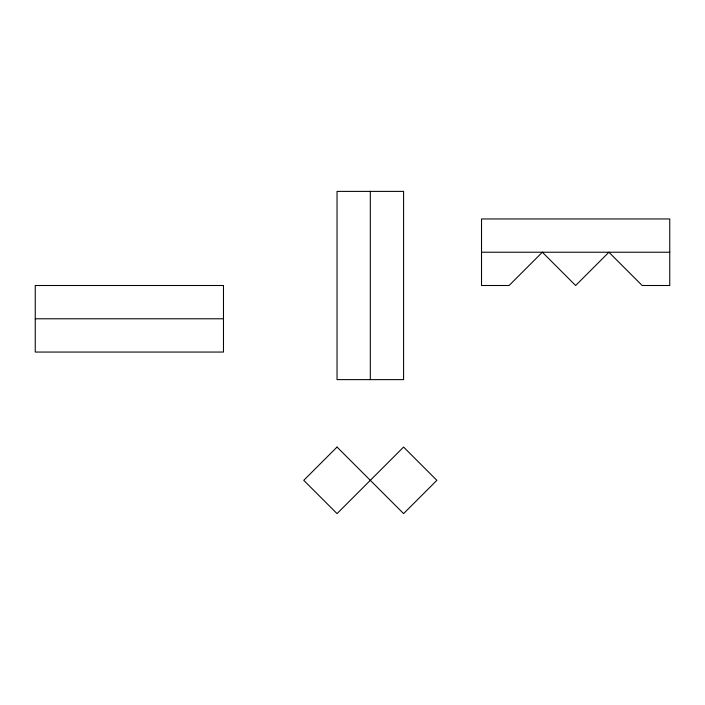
<?xml version="1.0" encoding="UTF-8"?>
<svg xmlns="http://www.w3.org/2000/svg" width="705" height="705" viewBox="0 0 705 705"><rect width="100%" height="100%" fill="white"/><g stroke="black" fill="none" stroke-linecap="round" stroke-linejoin="round"><path stroke-width="1.06" d="M481.515 252.231L669.75 252.231M35.25 318.783L223.485 318.783M370.31 191.39L370.31 379.625M337.034 447.058L303.758 480.334L337.034 513.61L403.586 447.058L436.862 480.334L403.586 513.61L337.034 447.058M542.356 252.231L509.08 285.507L481.515 285.507L481.515 218.955L669.75 218.955L669.75 285.507L642.184 285.507L608.909 252.231L575.633 285.507L542.356 252.231M403.586 191.39L337.034 191.39L337.034 379.625L403.586 379.625L403.586 191.39M223.485 285.507L35.25 285.507L35.25 352.059L223.485 352.059L223.485 285.507"/></g></svg>
